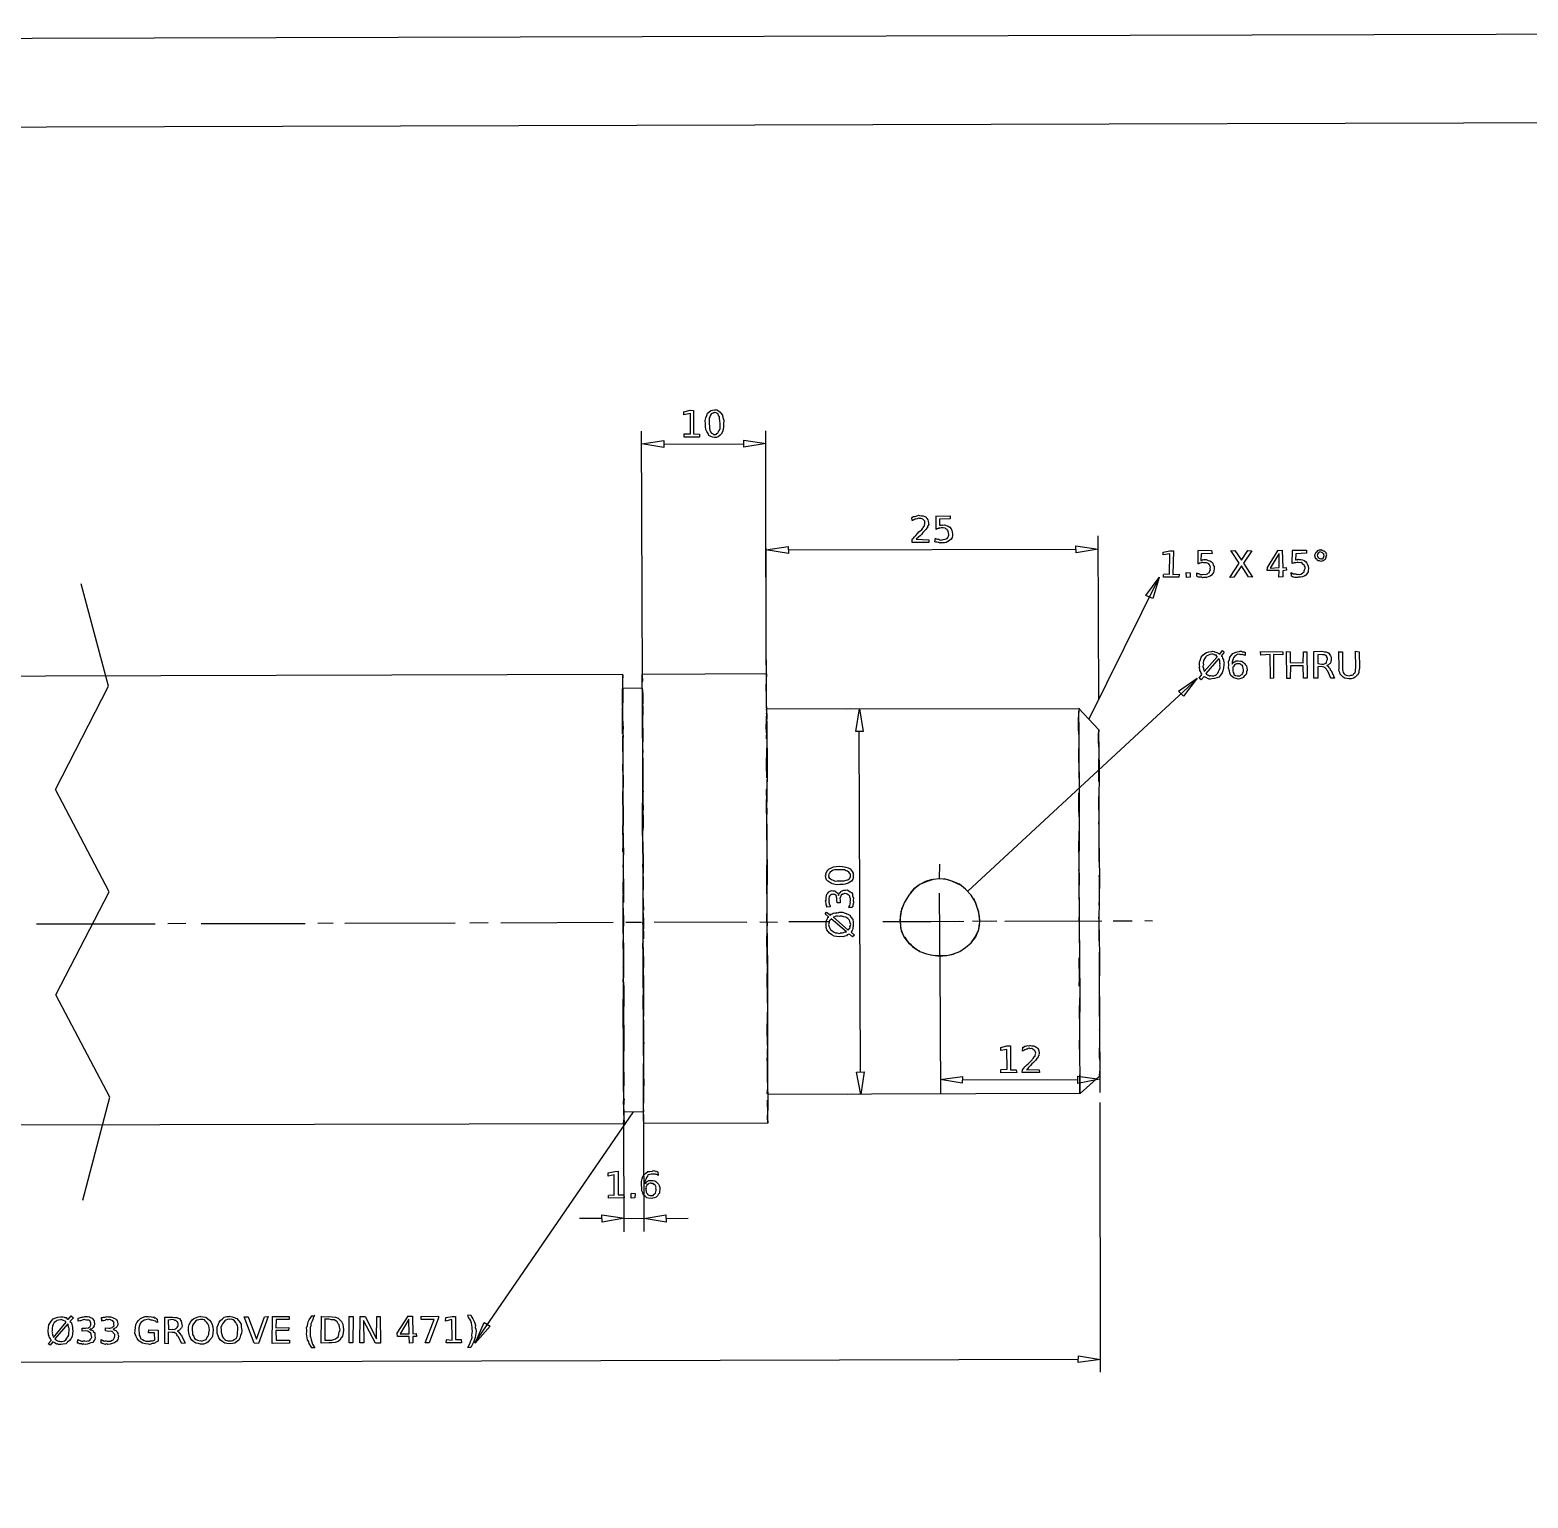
# Model space of a CAD drawing. Header units: millimetres. Extents: x 0 to 620, y -1 to 331.
# Drawn here: x 261.1 to 430.2, y 165 to 330.8 of the extents above; entities that cross this region are included whole.
import ezdxf

# ---------------------------------------------------------------- set-up
doc = ezdxf.new("R2010")
doc.units = ezdxf.units.MM

msp = doc.modelspace()

# ---------------------------------------------------------------- linework, layer by layer
for points in [[(0.47, -0.82), (620.42, 0.87), (619.52, 330.84), (-0.45, 329.17)], [(10.45, 9.16), (610.4, 10.85), (609.59, 320.84), (9.59, 319.15)], [(332.65, 283.68), (330.16, 284.08), (332.65, 284.45)], [(341.69, 284.49), (344.21, 284.12), (341.7, 283.7)], [(346.73, 271.7), (344.19, 272.1), (346.68, 272.49)], [(379.19, 272.58), (381.71, 272.18), (379.23, 271.78)], [(387.09, 266.97), (388.58, 268.98), (387.87, 266.61)], [(390.78, 256.16), (392.89, 257.61), (391.34, 255.6)], [(354.33, 251.59), (354.74, 254.14), (355.15, 251.61)], [(355.26, 213.15), (354.9, 210.61), (354.43, 213.12)], [(366.35, 211.86), (363.86, 212.27), (366.38, 212.63)], [(379.4, 212.67), (381.86, 212.31), (379.39, 211.85)], [(325.65, 197), (328.21, 196.61), (325.69, 196.17)], [(332.94, 196.18), (330.45, 196.6), (332.9, 197)], [(313.06, 184.41), (311.35, 182.52), (312.39, 184.84)], [(379.49, 181.08), (381.97, 180.67), (379.43, 180.31)]]:
    msp.add_lwpolyline(points, close=True)
for points in [[(334.96, 285.2), (335.66, 285.21), (335.66, 287.51), (334.9, 287.35), (334.91, 287.69), (335.63, 287.88), (336, 287.86), (336, 285.22), (336.7, 285.18), (336.69, 284.85), (334.97, 284.84), (334.96, 285.2)], [(338.39, 287.92), (338.65, 287.93), (338.83, 287.8), (339.01, 287.68), (339.13, 287.53), (339.28, 287.33), (339.33, 287.07), (339.42, 286.77), (339.41, 286.35), (339.39, 286.03), (339.36, 285.71), (339.27, 285.46), (339.13, 285.19), (339, 285.07), (338.8, 284.89), (338.61, 284.82), (338.38, 284.79), (338.15, 284.83), (337.97, 284.93), (337.74, 285.02), (337.65, 285.25), (337.51, 285.47), (337.4, 285.7), (337.36, 285.99), (337.37, 286.36), (337.34, 286.71), (337.4, 287.04), (337.51, 287.3), (337.58, 287.56), (337.74, 287.68), (337.96, 287.87), (338.15, 287.88), (338.41, 287.91)], [(338.38, 287.59), (338.26, 287.57), (338.11, 287.53), (337.99, 287.45), (337.93, 287.32), (337.87, 287.15), (337.76, 286.94), (337.79, 286.69), (337.76, 286.34), (337.8, 286.07), (337.81, 285.81), (337.86, 285.64), (337.94, 285.44), (338.03, 285.3), (338.14, 285.24), (338.26, 285.15), (338.38, 285.13), (338.57, 285.13), (338.63, 285.24), (338.8, 285.32), (338.83, 285.47), (338.96, 285.62), (339, 285.81), (339.02, 286.08), (339.02, 286.37), (338.98, 286.67), (338.95, 286.95), (338.93, 287.14), (338.83, 287.27), (338.79, 287.46), (338.63, 287.54), (338.55, 287.6), (338.42, 287.62)], [(330.24, 257.48), (330.14, 285.53)], [(344.23, 259.11), (344.18, 285.57)], [(332.65, 284.05), (341.68, 284.09)], [(361.13, 273.31), (362.58, 273.25), (362.56, 272.93), (360.68, 272.95), (360.69, 273.31), (360.8, 273.4), (360.95, 273.59), (361.1, 273.75), (361.29, 273.95), (361.45, 274.13), (361.6, 274.26), (361.76, 274.34), (361.81, 274.46), (361.89, 274.55), (361.93, 274.65), (362.01, 274.73), (362.08, 274.84), (362.09, 274.88), (362.1, 274.99), (362.12, 275.03), (362.13, 275.11), (362.11, 275.21), (362.13, 275.35), (362.06, 275.41), (361.97, 275.5), (361.91, 275.58), (361.81, 275.62), (361.67, 275.66), (361.54, 275.66), (361.44, 275.68), (361.33, 275.65), (361.25, 275.61), (361.11, 275.59), (361.03, 275.56), (360.88, 275.49), (360.78, 275.43), (360.68, 275.41), (360.66, 275.77), (360.83, 275.86), (360.93, 275.86), (361.03, 275.89), (361.16, 275.92), (361.21, 275.96), (361.33, 276.01), (361.43, 276.02), (361.53, 276), (361.74, 275.97), (361.93, 275.96), (362.12, 275.88), (362.26, 275.79), (362.36, 275.66), (362.45, 275.49), (362.5, 275.36), (362.55, 275.14), (362.53, 275.04), (362.57, 274.96), (362.54, 274.87), (362.48, 274.81), (362.43, 274.7), (362.41, 274.59), (362.31, 274.53), (362.26, 274.42), (362.22, 274.37), (362.1, 274.25), (362.02, 274.17), (361.91, 274.08), (361.77, 273.89), (361.6, 273.7), (361.41, 273.54), (361.16, 273.32)], [(363.4, 275.93), (365, 275.94), (364.99, 275.6), (363.77, 275.59), (363.77, 274.86), (363.82, 274.9), (363.92, 274.91), (363.92, 274.94), (363.97, 274.88), (363.99, 274.9), (364.06, 274.95), (364.08, 274.9), (364.14, 274.9), (364.35, 274.94), (364.63, 274.83), (364.77, 274.78), (364.94, 274.69), (365.1, 274.49), (365.17, 274.3), (365.21, 274.14), (365.26, 273.9), (365.25, 273.69), (365.2, 273.52), (365.1, 273.31), (364.91, 273.17), (364.74, 273.05), (364.55, 272.93), (364.34, 272.9), (364.08, 272.91), (364, 272.89), (363.87, 272.91), (363.81, 272.88), (363.7, 272.93), (363.62, 272.96), (363.49, 272.99), (363.38, 272.97), (363.27, 273.01), (363.33, 273.43), (363.41, 273.35), (363.46, 273.34), (363.59, 273.32), (363.69, 273.3), (363.77, 273.23), (363.85, 273.22), (364, 273.26), (364.08, 273.24), (364.21, 273.27), (364.42, 273.31), (364.52, 273.34), (364.63, 273.41), (364.74, 273.52), (364.8, 273.64), (364.83, 273.78), (364.82, 273.88), (364.81, 274.04), (364.77, 274.21), (364.7, 274.32), (364.64, 274.42), (364.5, 274.47), (364.42, 274.56), (364.21, 274.59), (364.07, 274.6), (363.98, 274.58), (363.9, 274.57), (363.81, 274.59), (363.75, 274.53), (363.69, 274.56), (363.57, 274.5), (363.53, 274.47), (363.41, 274.42), (363.4, 275.96)], [(344.26, 255.08), (344.18, 273.61)], [(381.78, 255.18), (381.69, 273.71)], [(346.7, 272.12), (379.19, 272.19)], [(389.13, 269.39), (389.74, 269.36), (389.78, 271.65), (389.03, 271.54), (389.03, 271.85), (389.77, 272.01), (390.19, 272.01), (390.14, 269.33), (390.85, 269.38), (390.8, 269.03), (389.08, 269.03), (389.07, 269.34)], [(392.95, 272.06), (394.51, 272.05), (394.56, 271.7), (393.34, 271.67), (393.3, 270.92), (393.4, 270.96), (393.41, 271), (393.46, 270.96), (393.49, 270.97), (393.56, 271.01), (393.57, 271.02), (393.67, 270.98), (393.69, 271.03), (393.89, 271.02), (394.1, 270.92), (394.3, 270.87), (394.5, 270.77), (394.64, 270.6), (394.67, 270.39), (394.78, 270.23), (394.79, 269.97), (394.77, 269.73), (394.71, 269.57), (394.62, 269.41), (394.5, 269.25), (394.34, 269.14), (394.12, 269.07), (393.91, 268.97), (393.64, 268.99), (393.56, 268.99), (393.47, 268.96), (393.36, 269.01), (393.25, 269.01), (393.15, 269.01), (393.02, 269.01), (392.91, 269.06), (392.82, 269.12), (392.84, 269.52), (392.95, 269.43), (393.02, 269.43), (393.14, 269.4), (393.18, 269.34), (393.3, 269.32), (393.41, 269.32), (393.49, 269.34), (393.64, 269.35), (393.8, 269.34), (393.91, 269.35), (394.06, 269.42), (394.15, 269.53), (394.28, 269.57), (394.32, 269.74), (394.37, 269.87), (394.36, 270.01), (394.38, 270.15), (394.33, 270.24), (394.27, 270.42), (394.2, 270.52), (394.04, 270.6), (393.92, 270.66), (393.78, 270.64), (393.61, 270.66), (393.53, 270.69), (393.45, 270.68), (393.35, 270.68), (393.3, 270.61), (393.19, 270.63), (393.11, 270.57), (393.04, 270.53), (392.98, 270.53), (392.98, 271.99)], [(396.71, 272.01), (397.13, 272.05), (397.88, 270.93), (398.59, 272.04), (399.04, 272.01), (398.09, 270.62), (399.12, 269.01), (398.67, 269.07), (397.87, 270.29), (397, 269.01), (396.57, 269), (397.62, 270.61), (396.68, 272.04)], [(401.98, 272.04), (402.49, 272.08), (402.55, 270.08), (402.94, 270.11), (402.95, 269.8), (402.55, 269.73), (402.56, 269.06), (402.11, 269.04), (402.13, 269.78), (400.77, 269.76), (400.8, 270.11), (402.02, 272.06)], [(402.09, 271.67), (401.12, 270.06), (402.15, 270.12), (402.14, 271.71)], [(403.6, 272.06), (405.23, 272.09), (405.22, 271.73), (404.03, 271.68), (403.97, 270.96), (404.06, 271.01), (404.07, 270.98), (404.11, 271.01), (404.21, 271), (404.24, 271.02), (404.25, 271.04), (404.29, 271.07), (404.34, 271.02), (404.58, 271.02), (404.78, 270.97), (404.96, 270.92), (405.12, 270.79), (405.27, 270.6), (405.35, 270.44), (405.42, 270.27), (405.43, 270), (405.42, 269.79), (405.4, 269.63), (405.26, 269.41), (405.13, 269.26), (404.95, 269.13), (404.76, 269.05), (404.55, 269.02), (404.28, 269.01), (404.21, 268.97), (404.08, 268.98), (404.02, 268.99), (403.91, 269), (403.79, 269.02), (403.69, 269.07), (403.63, 269.07), (403.52, 269.13), (403.47, 269.57), (403.58, 269.51), (403.72, 269.42), (403.77, 269.42), (403.9, 269.39), (404, 269.39), (404.07, 269.38), (404.15, 269.34), (404.29, 269.37), (404.42, 269.34), (404.57, 269.37), (404.75, 269.47), (404.86, 269.54), (404.95, 269.62), (404.96, 269.75), (405.01, 269.87), (405.07, 270.01), (405.06, 270.2), (404.99, 270.3), (404.95, 270.41), (404.82, 270.51), (404.73, 270.59), (404.6, 270.68), (404.45, 270.66), (404.27, 270.7), (404.2, 270.72), (404.16, 270.67), (404.03, 270.66), (403.96, 270.65), (403.86, 270.67), (403.81, 270.6), (403.71, 270.61), (403.61, 270.56), (403.64, 272.03)], [(406.83, 272.1), (406.86, 272.14), (406.97, 272.08), (407, 272.09), (407.04, 272.04), (407.1, 272.01), (407.16, 272.01), (407.24, 271.98), (407.3, 271.92), (407.35, 271.85), (407.39, 271.82), (407.42, 271.81), (407.42, 271.74), (407.46, 271.65), (407.47, 271.63), (407.45, 271.54), (407.47, 271.47), (407.42, 271.36), (407.39, 271.24), (407.37, 271.14), (407.32, 271.03), (407.21, 270.96), (407.1, 270.88), (406.95, 270.82), (406.82, 270.81), (406.69, 270.88), (406.55, 270.88), (406.44, 270.93), (406.41, 271.03), (406.3, 271.1), (406.21, 271.26), (406.21, 271.37), (406.17, 271.47), (406.21, 271.64), (406.22, 271.7), (406.26, 271.82), (406.41, 271.92), (406.49, 272.03), (406.57, 272.06), (406.7, 272.11), (406.86, 272.13)], [(406.82, 271.84), (406.73, 271.89), (406.7, 271.84), (406.59, 271.81), (406.56, 271.72), (406.49, 271.67), (406.46, 271.65), (406.47, 271.53), (406.44, 271.51), (406.46, 271.37), (406.49, 271.34), (406.53, 271.27), (406.53, 271.23), (406.61, 271.18), (406.7, 271.12), (406.79, 271.08), (406.84, 271.12), (406.91, 271.09), (407.01, 271.1), (407.07, 271.17), (407.09, 271.18), (407.17, 271.3), (407.18, 271.36), (407.19, 271.39), (407.23, 271.45), (407.19, 271.57), (407.21, 271.64), (407.12, 271.66), (407.07, 271.75), (407.01, 271.77), (406.94, 271.8), (406.92, 271.83), (406.86, 271.85)], [(388.57, 269.03), (380.64, 252.98)], [(391.64, 269.55), (392.08, 269.5), (392.09, 269.01), (391.66, 269), (391.62, 269.57)], [(267.07, 198.65), (270.09, 210.3), (264.03, 221.86), (270.03, 233.5), (263.96, 245.05), (269.94, 256.7), (266.89, 268.29)], [(393.41, 258.03), (393.38, 258.13), (393.3, 258.25), (393.26, 258.37), (393.19, 258.49), (393.19, 258.62), (393.11, 258.78), (393.16, 258.89), (393.12, 259.06), (393.14, 259.44), (393.25, 259.72), (393.33, 259.99), (393.51, 260.22), (393.74, 260.4), (393.91, 260.51), (394.19, 260.59), (394.52, 260.62), (394.63, 260.65), (394.78, 260.63), (394.85, 260.6), (394.99, 260.57), (395.1, 260.53), (395.18, 260.49), (395.33, 260.41), (395.43, 260.33), (395.73, 260.75), (395.91, 260.54), (395.59, 260.12), (395.68, 260.06), (395.72, 259.91), (395.78, 259.81), (395.83, 259.68), (395.85, 259.54), (395.91, 259.38), (395.89, 259.23), (395.88, 259.12), (395.86, 258.77), (395.79, 258.43), (395.7, 258.21), (395.51, 257.94), (395.33, 257.74), (395.11, 257.65), (394.82, 257.58), (394.54, 257.56), (394.38, 257.51), (394.24, 257.52), (394.17, 257.56), (394.01, 257.58), (393.96, 257.66), (393.84, 257.68), (393.71, 257.76), (393.66, 257.82), (393.34, 257.44), (393.11, 257.6), (393.41, 258.04)], [(398.3, 260.56), (398.31, 260.18), (398.22, 260.22), (398.17, 260.21), (398.08, 260.25), (397.99, 260.3), (397.93, 260.28), (397.8, 260.27), (397.75, 260.28), (397.66, 260.29), (397.48, 260.32), (397.31, 260.25), (397.19, 260.14), (397.09, 260.05), (396.97, 259.9), (396.91, 259.67), (396.84, 259.47), (396.84, 259.21), (396.88, 259.29), (396.99, 259.37), (397, 259.46), (397.15, 259.48), (397.2, 259.52), (397.28, 259.58), (397.44, 259.59), (397.52, 259.56), (397.76, 259.55), (397.9, 259.53), (398.12, 259.4), (398.22, 259.28), (398.35, 259.14), (398.43, 259), (398.48, 258.79), (398.52, 258.54), (398.45, 258.34), (398.43, 258.16), (398.36, 257.98), (398.19, 257.85), (398.06, 257.71), (397.91, 257.63), (397.68, 257.55), (397.52, 257.51), (397.26, 257.57), (397.03, 257.64), (396.88, 257.77), (396.67, 257.91), (396.56, 258.19), (396.51, 258.45), (396.42, 258.76), (396.45, 259.11), (396.42, 259.46), (396.52, 259.71), (396.58, 259.98), (396.77, 260.22), (396.91, 260.42), (397.15, 260.53), (397.39, 260.61), (397.66, 260.64), (397.72, 260.67), (397.81, 260.67), (397.89, 260.67), (397.96, 260.6), (398.08, 260.6), (398.15, 260.58), (398.2, 260.59), (398.27, 260.52)], [(400.06, 260.64), (402.55, 260.6), (402.55, 260.27), (401.49, 260.28), (401.51, 257.61), (401.15, 257.58), (401.13, 260.29), (400.05, 260.23), (400.02, 260.63)], [(402.98, 260.63), (403.36, 260.58), (403.39, 259.37), (404.85, 259.36), (404.87, 260.61), (405.25, 260.6), (405.3, 257.63), (404.89, 257.62), (404.86, 259.02), (403.41, 259.02), (403.38, 257.59), (402.98, 257.58), (402.95, 260.64)], [(407.47, 259.06), (407.54, 259.02), (407.63, 258.96), (407.7, 258.94), (407.72, 258.86), (407.81, 258.75), (407.9, 258.68), (407.9, 258.57), (408.02, 258.47), (408.38, 257.62), (407.98, 257.6), (407.61, 258.41), (407.5, 258.52), (407.47, 258.62), (407.4, 258.72), (407.3, 258.81), (407.24, 258.81), (407.16, 258.87), (407.01, 258.89), (406.89, 258.92), (406.48, 258.9), (406.48, 257.62), (406.05, 257.63), (406.04, 260.62), (406.95, 260.65), (407.26, 260.59), (407.41, 260.58), (407.62, 260.52), (407.73, 260.44), (407.86, 260.26), (407.94, 260.15), (408.02, 259.98), (408.02, 259.74), (408, 259.6), (407.95, 259.49), (407.95, 259.43), (407.9, 259.27), (407.81, 259.23), (407.72, 259.13), (407.63, 259.07), (407.51, 259.04)], [(408.87, 260.6), (409.27, 260.61), (409.27, 258.81), (409.3, 258.59), (409.34, 258.4), (409.36, 258.27), (409.44, 258.14), (409.54, 258.02), (409.68, 257.95), (409.85, 257.91), (410.04, 257.87), (410.24, 257.94), (410.36, 257.95), (410.47, 257.99), (410.57, 258.15), (410.7, 258.23), (410.74, 258.39), (410.77, 258.57), (410.79, 258.84), (410.76, 260.65), (411.17, 260.6), (411.19, 258.78), (411.14, 258.46), (411.13, 258.24), (411.03, 258.01), (410.89, 257.9), (410.72, 257.74), (410.54, 257.63), (410.27, 257.56), (410.01, 257.54), (409.76, 257.57), (409.54, 257.63), (409.35, 257.74), (409.18, 257.9), (409.02, 258.07), (408.98, 258.24), (408.88, 258.49), (408.89, 258.76), (408.87, 260.63)], [(395.13, 260.06), (395.07, 260.1), (395.04, 260.2), (394.91, 260.2), (394.84, 260.23), (394.81, 260.28), (394.68, 260.31), (394.58, 260.33), (394.54, 260.34), (394.32, 260.3), (394.15, 260.21), (393.98, 260.13), (393.83, 260), (393.72, 259.82), (393.6, 259.6), (393.54, 259.33), (393.58, 259.12), (393.52, 258.96), (393.53, 258.85), (393.59, 258.75), (393.59, 258.7), (393.58, 258.6), (393.67, 258.5), (393.65, 258.43), (393.68, 258.37), (395.17, 260.07)], [(395.31, 259.83), (393.87, 258.14), (393.92, 258.06), (394.05, 257.98), (394.05, 257.98), (394.15, 257.95), (394.28, 257.89), (394.33, 257.88), (394.39, 257.9), (394.54, 257.89), (394.75, 257.87), (394.94, 257.94), (395.07, 258.03), (395.22, 258.2), (395.3, 258.38), (395.41, 258.58), (395.46, 258.8), (395.45, 259.1), (395.46, 259.19), (395.45, 259.32), (395.45, 259.4), (395.44, 259.51), (395.44, 259.62), (395.41, 259.69), (395.35, 259.78), (395.35, 259.85)], [(397.5, 259.25), (397.33, 259.23), (397.24, 259.21), (397.13, 259.16), (397.06, 259.05), (396.97, 258.94), (396.91, 258.86), (396.89, 258.71), (396.91, 258.54), (396.92, 258.4), (396.95, 258.26), (397, 258.15), (397.03, 258.03), (397.12, 257.94), (397.22, 257.91), (397.39, 257.87), (397.53, 257.88), (397.6, 257.86), (397.77, 257.91), (397.82, 257.99), (397.95, 258.04), (397.99, 258.14), (398.07, 258.27), (398.1, 258.43), (398.12, 258.54), (398.07, 258.74), (398.03, 258.88), (398.02, 258.96), (397.95, 259.07), (397.84, 259.14), (397.72, 259.24), (397.63, 259.23), (397.51, 259.23)], [(406.5, 260.26), (406.51, 259.26), (406.95, 259.2), (407.13, 259.2), (407.24, 259.25), (407.32, 259.29), (407.45, 259.33), (407.48, 259.44), (407.53, 259.56), (407.57, 259.64), (407.6, 259.76), (407.6, 259.9), (407.52, 259.96), (407.52, 260.07), (407.45, 260.17), (407.34, 260.22), (407.26, 260.24), (407.1, 260.25), (407.01, 260.27), (406.49, 260.29)], [(328, 258.03), (249.77, 257.82)], [(327.99, 258.02), (328.04, 257.88), (328, 257.36), (328, 256.47), (327.98, 255.28), (328.01, 255.13)], [(328.12, 207.32), (328.18, 207.87), (328.15, 209.55), (328.11, 212.28), (328.12, 215.89), (328.08, 220.2), (328.13, 224.95), (328.06, 230.03), (328.1, 236.25), (328.08, 242.22), (328.05, 247.49), (328.06, 251.93), (328.01, 255.27), (328.02, 257.36), (328.02, 258.08)], [(330.41, 207.28), (330.35, 207.86), (330.37, 209.52), (330.36, 212.25), (330.39, 215.89), (330.37, 220.2), (330.33, 225.02), (330.31, 230.06), (330.33, 236.31), (330.26, 242.2), (330.31, 247.54), (330.24, 251.93), (330.24, 255.31), (330.22, 257.36), (330.21, 258.02)], [(330.26, 258.08), (330.22, 257.91), (330.24, 257.32), (330.23, 257.17)], [(344.27, 258.12), (330.27, 258.03)], [(344.23, 256.15), (344.23, 256.55), (344.25, 257.4), (344.26, 257.9), (344.21, 258.11)], [(344.24, 258.1), (344.22, 257.41), (344.23, 255.3), (344.28, 251.95), (344.31, 247.52), (344.26, 242.27), (344.28, 236.34), (344.29, 230.09), (344.36, 225.04), (344.37, 220.22), (344.37, 215.93), (344.36, 212.29), (344.4, 209.59), (344.38, 207.94), (344.41, 207.36)], [(392.89, 257.56), (366.99, 233.55)], [(328.04, 255.63), (328.03, 255.81), (327.98, 256.28), (327.98, 256.42)], [(328.04, 256.48), (328.02, 255.78), (327.99, 253.83), (328.01, 253.7)], [(330.26, 256.49), (328, 256.45)], [(330.22, 255.72), (330.26, 255.26), (330.28, 253.78), (330.24, 253.04)], [(330.23, 256.47), (330.28, 255.8), (330.27, 254.73)], [(328.01, 251.32), (327.99, 252.4), (327.98, 253.83), (327.99, 254.29)], [(330.26, 251.62), (330.27, 252.42), (330.25, 253.84), (330.26, 254.94)], [(344.28, 251.2), (344.23, 251.97), (344.27, 253.83), (344.25, 254.55)], [(344.23, 254.11), (344.27, 253.52), (344.27, 252.99)], [(379.53, 254.16), (344.27, 254.13)], [(353.76, 254.15), (353.27, 254.12)], [(381.79, 251.78), (379.48, 254.22)], [(379.54, 254.21), (379.48, 253.56), (379.51, 251.82), (379.51, 248.98), (379.54, 245.14), (379.56, 240.62), (379.53, 235.54), (379.54, 230.19), (379.59, 225.84), (379.63, 221.7), (379.59, 218), (379.6, 214.92), (379.62, 212.66), (379.63, 211.16), (379.61, 210.67)], [(379.55, 251.08), (379.49, 251.81), (379.49, 252.82), (379.53, 253.61), (379.52, 253.9)], [(328.01, 253.64), (328, 251.94), (328.05, 250.96)], [(328.05, 252.21), (328, 250.68), (328.04, 248.93)], [(330.26, 253.29), (330.28, 250.68), (330.27, 250.41)], [(344.24, 250.77), (344.29, 251.73), (344.25, 252.73), (344.27, 253.49), (344.24, 253.67)], [(330.23, 251.79), (330.24, 249.85), (330.3, 249.23)], [(344.28, 251.37), (344.29, 248.88), (344.31, 248.24)], [(354.88, 213.12), (354.72, 251.59)], [(381.78, 249.84), (381.74, 250.56), (381.74, 251.27), (381.78, 251.67), (381.78, 251.78)], [(381.77, 251.79), (381.75, 251.26), (381.77, 249.67), (381.81, 247.08), (381.78, 243.63), (381.79, 239.58), (381.83, 235.02), (381.79, 230.21), (381.84, 226.31), (381.82, 222.57), (381.83, 219.28), (381.85, 216.45), (381.89, 214.38), (381.9, 213.07), (381.87, 212.63)], [(328.02, 247.16), (328.06, 248.75), (328.04, 249.87)], [(328.02, 249.64), (328.04, 247.53), (328.04, 247.08)], [(330.26, 248.97), (330.25, 246.53), (330.26, 245.66)], [(330.3, 247.54), (330.3, 248.72), (330.28, 250.21)], [(344.27, 246.62), (344.26, 247.55), (344.27, 249.73)], [(344.29, 246.36), (344.29, 247.08), (344.27, 248.84), (344.28, 249.07)], [(379.56, 246.34), (379.55, 247.19), (379.5, 248.97), (379.51, 249.66)], [(328.01, 247.31), (328.07, 246.49), (328.02, 244.6)], [(330.27, 247.72), (330.3, 247.52), (330.28, 244.96), (330.31, 244.78)], [(381.78, 245.96), (381.78, 247.07), (381.79, 248.49), (381.76, 248.48)], [(328.05, 242.49), (328.03, 244.08), (328.05, 245.59)], [(328.07, 245.55), (328.03, 244.96), (328.04, 242.63)], [(330.3, 242.53), (330.31, 244.13), (330.29, 245.88)], [(344.31, 246.67), (344.27, 245.08), (344.26, 243.4)], [(330.25, 244.12), (330.32, 241.49), (330.31, 240.73)], [(344.29, 242.07), (344.31, 242.28), (344.25, 245.01), (344.31, 245.11)], [(344.26, 242.32), (344.26, 242.88), (344.3, 244.97)], [(379.56, 241.95), (379.51, 242.94), (379.52, 244.68)], [(381.77, 241.14), (381.81, 241.71), (381.78, 243.69), (381.79, 244.25)], [(328.05, 243.23), (328.08, 241.5), (328.04, 240.41)], [(330.31, 243.29), (330.29, 242.17), (330.27, 240.42)], [(328.02, 240.94), (328.08, 239.32), (328.09, 237.66)], [(328.04, 238.02), (328.05, 238.79), (328.04, 240.99)], [(330.28, 238.14), (330.29, 238.79), (330.26, 240.87)], [(344.26, 241.87), (344.29, 240.53), (344.3, 238.66)], [(344.32, 238.11), (344.29, 240.52), (344.31, 240.79)], [(344.33, 237.74), (344.31, 239.34), (344.29, 240.46)], [(379.56, 237.62), (379.53, 238.14), (379.57, 240.35)], [(328.07, 239.04), (328.08, 236.26)], [(330.27, 238.84), (330.33, 236.29), (330.32, 235.58)], [(330.29, 239.12), (330.31, 236.46)], [(381.82, 236.87), (381.82, 237.32), (381.81, 239.52)], [(344.34, 237.14), (344.34, 235.41), (344.34, 234.27)], [(328.05, 236.37), (328.05, 236.28), (328.07, 233.2), (328.06, 233.19)], [(328.08, 233.27), (328.1, 235.92), (328.07, 236.54)], [(330.32, 235.2), (330.29, 232.57)], [(330.32, 233.68), (330.34, 235.9), (330.3, 236.61)], [(344.29, 233.27), (344.28, 236.14)], [(344.33, 233.51), (344.34, 235.45), (344.3, 236.48)], [(350.98, 235.33), (350.96, 235.53), (351.06, 235.78), (351.18, 235.93), (351.34, 236.07), (351.58, 236.2), (351.81, 236.31), (352.11, 236.33), (352.47, 236.39), (352.83, 236.36), (353.19, 236.28), (353.46, 236.21), (353.68, 236.07), (353.82, 235.93), (353.92, 235.77), (354.02, 235.59), (354.05, 235.33), (354.02, 235.11), (353.98, 234.91), (353.83, 234.69), (353.66, 234.59), (353.47, 234.46), (353.15, 234.34), (352.89, 234.31), (352.52, 234.3), (352.15, 234.29), (351.85, 234.35), (351.58, 234.44), (351.37, 234.57), (351.19, 234.7), (351.04, 234.85), (350.96, 235.07), (350.92, 235.34)], [(351.28, 235.29), (351.26, 235.19), (351.31, 235.05), (351.47, 234.95), (351.59, 234.88), (351.77, 234.8), (351.99, 234.7), (352.23, 234.72), (352.52, 234.71), (352.81, 234.74), (353.02, 234.73), (353.26, 234.82), (353.45, 234.83), (353.59, 234.95), (353.66, 235.04), (353.74, 235.2), (353.73, 235.34), (353.72, 235.48), (353.63, 235.58), (353.53, 235.71), (353.4, 235.8), (353.25, 235.87), (353.07, 235.96), (352.76, 235.95), (352.52, 235.97), (352.19, 235.97), (351.94, 235.95), (351.72, 235.9), (351.57, 235.77), (351.42, 235.74), (351.37, 235.57), (351.3, 235.48), (351.24, 235.32)], [(363.8, 234.97), (363.81, 236.6)], [(379.54, 232.6), (379.57, 232.9), (379.58, 235.51), (379.52, 236.02)], [(381.81, 231.97), (381.83, 232.62), (381.84, 235.01), (381.82, 235.32)], [(328.09, 234.94), (328.09, 232.26)], [(330.33, 234.16), (330.29, 233.17), (330.35, 231.4)], [(352.39, 233.07), (352.43, 233.21), (352.46, 233.35), (352.59, 233.46), (352.66, 233.52), (352.78, 233.59), (352.85, 233.65), (352.97, 233.69), (353.16, 233.69), (353.36, 233.7), (353.56, 233.6), (353.68, 233.49), (353.85, 233.4), (353.96, 233.25), (353.97, 233.04), (354.06, 232.77), (354.04, 232.53), (354.03, 232.46), (354.06, 232.35), (354.06, 232.21), (354.01, 232.12), (354.03, 232.05), (354, 231.95), (353.98, 231.82), (353.88, 231.71), (353.5, 231.73), (353.58, 231.78), (353.58, 231.89), (353.64, 231.95), (353.7, 232.1), (353.7, 232.18), (353.73, 232.32), (353.71, 232.37), (353.72, 232.5), (353.72, 232.69), (353.67, 232.88), (353.64, 233.01), (353.58, 233.08), (353.48, 233.15), (353.37, 233.23), (353.28, 233.26), (353.12, 233.3), (353.04, 233.28), (352.89, 233.21), (352.83, 233.21), (352.69, 233.12), (352.66, 232.99), (352.6, 232.9), (352.54, 232.72), (352.55, 232.59), (352.58, 232.24), (352.22, 232.23), (352.2, 232.58), (352.2, 232.76), (352.17, 232.88), (352.17, 232.95), (352.12, 233.08), (352.08, 233.09), (351.96, 233.19), (351.9, 233.2), (351.78, 233.23), (351.66, 233.18), (351.59, 233.2), (351.49, 233.1), (351.42, 233.04), (351.34, 232.95), (351.34, 232.85), (351.27, 232.75), (351.28, 232.57), (351.32, 232.52), (351.3, 232.38), (351.28, 232.3), (351.32, 232.22), (351.32, 232.14), (351.38, 232.01), (351.42, 231.93), (351.43, 231.8), (351.06, 231.77), (351.05, 231.92), (351, 232.03), (351, 232.13), (350.98, 232.22), (350.96, 232.35), (350.93, 232.42), (350.98, 232.53), (350.98, 232.6), (350.98, 232.86), (351.03, 233.02), (351.05, 233.22), (351.17, 233.35), (351.28, 233.49), (351.38, 233.52), (351.59, 233.62), (351.75, 233.61), (351.87, 233.58), (351.96, 233.59), (352.05, 233.51), (352.17, 233.45), (352.21, 233.38), (352.29, 233.33), (352.34, 233.21), (352.42, 233.06)], [(368.34, 230.19), (368.29, 230.69), (368.18, 231.27), (367.86, 232.3), (367.36, 233.1), (366.73, 233.78), (366.03, 234.34), (365.3, 234.65), (364.59, 234.88), (363.8, 234.94), (363.07, 234.89), (362.27, 234.63), (361.58, 234.3), (360.88, 233.78), (360.31, 233.12), (359.8, 232.24), (359.43, 231.23), (359.36, 230.71), (359.34, 230.16), (359.38, 229.68), (359.42, 229.26), (359.77, 228.41), (360.3, 227.73), (360.91, 227.19), (361.55, 226.75), (362.3, 226.47), (363.03, 226.34), (363.8, 226.28), (364.61, 226.3), (365.37, 226.49), (366.09, 226.74), (366.73, 227.21), (367.36, 227.71), (367.88, 228.4), (368.21, 229.24), (368.3, 229.71), (368.32, 230.16)], [(363.02, 234.83), (362.91, 234.86), (362.19, 234.66), (361.55, 234.32), (360.9, 233.81), (360.5, 233.39)], [(366.75, 233.74), (366.31, 234.15), (365.66, 234.48), (364.98, 234.76), (364.3, 234.94), (364.29, 234.94)], [(330.33, 230.05), (330.32, 232.32)], [(344.29, 230.11), (344.32, 232)], [(344.3, 232.59), (344.3, 230.13), (344.31, 229.65)], [(359.68, 231.94), (359.51, 231.55)], [(363.87, 223.76), (363.78, 233.35)], [(368.34, 230.17), (368.23, 231.19), (367.89, 232.16), (367.65, 232.72)], [(314.27, 230), (326.95, 230.05)], [(328.05, 230.04), (328.09, 231.52)], [(328.06, 230.9), (328.05, 230.05), (328.06, 227.8)], [(328.08, 231.65), (328.1, 230.05)], [(328.38, 230.07), (330.14, 230.06)], [(330.32, 231.12), (330.35, 230.03), (330.32, 228.51)], [(330.32, 230.07), (330.35, 228.18)], [(331.56, 230.08), (342.02, 230.07)], [(343.48, 230.1), (345.5, 230.07)], [(344.32, 229.44), (344.35, 230.1)], [(344.33, 230.07), (344.34, 231.64)], [(346.78, 230.12), (351.34, 230.12)], [(353.58, 228.69), (353.47, 228.66), (353.34, 228.61), (353.27, 228.5), (353.09, 228.48), (352.98, 228.44), (352.85, 228.4), (352.67, 228.42), (352.52, 228.4), (352.15, 228.42), (351.9, 228.47), (351.64, 228.63), (351.38, 228.8), (351.21, 229), (351.08, 229.2), (350.98, 229.47), (350.99, 229.77), (350.97, 229.89), (350.97, 230.05), (351.03, 230.14), (351.03, 230.23), (351.05, 230.35), (351.15, 230.44), (351.18, 230.57), (351.29, 230.63), (350.88, 230.99), (351.02, 231.19), (351.46, 230.86), (351.55, 230.95), (351.65, 231), (351.76, 231.07), (351.96, 231.11), (352.09, 231.09), (352.18, 231.15), (352.35, 231.13), (352.51, 231.19), (352.83, 231.17), (353.15, 231.08), (353.43, 230.96), (353.64, 230.83), (353.82, 230.59), (353.98, 230.34), (354.03, 230.07), (354.04, 229.81), (354.04, 229.69), (354.05, 229.56), (354, 229.44), (354.01, 229.34), (353.96, 229.19), (353.93, 229.12), (353.85, 228.99), (353.8, 228.91), (354.17, 228.57), (353.97, 228.4), (353.61, 228.69)], [(351.52, 230.4), (351.48, 230.36), (351.43, 230.26), (351.37, 230.23), (351.33, 230.13), (351.32, 230.08), (351.33, 229.98), (351.3, 229.91), (351.26, 229.81), (351.32, 229.54), (351.39, 229.39), (351.49, 229.2), (351.64, 229.1), (351.8, 228.95), (352.04, 228.86), (352.22, 228.85), (352.52, 228.79), (352.62, 228.85), (352.72, 228.85), (352.84, 228.84), (352.95, 228.88), (353.02, 228.92), (353.09, 228.95), (353.16, 228.92), (353.27, 228.97), (351.54, 230.42)], [(351.8, 230.62), (353.46, 229.15), (353.51, 229.2), (353.6, 229.3), (353.65, 229.37), (353.71, 229.42), (353.67, 229.54), (353.74, 229.64), (353.75, 229.68), (353.76, 229.78), (353.71, 230), (353.65, 230.18), (353.58, 230.31), (353.44, 230.49), (353.2, 230.62), (353, 230.65), (352.76, 230.75), (352.53, 230.74), (352.4, 230.71), (352.31, 230.73), (352.21, 230.74), (352.07, 230.73), (351.99, 230.7), (351.95, 230.67), (351.86, 230.61), (351.78, 230.61)], [(357.38, 230.12), (362.82, 230.14)], [(358.31, 230.15), (366.01, 230.17)], [(359.3, 230.28), (359.29, 230.16)], [(359.41, 231.04), (359.31, 230.28)], [(359.35, 230.15), (359.38, 229.48)], [(359.5, 231.56), (359.4, 231.03)], [(364.5, 230.12), (366.52, 230.18)], [(367.51, 230.19), (369.66, 230.18)], [(368.11, 230.17), (370.26, 230.2)], [(371.17, 230.17), (382.12, 230.22)], [(379.54, 230.19), (379.6, 231.1)], [(379.6, 227.73), (379.58, 228.02), (379.58, 230.21)], [(381.82, 230.17), (381.79, 230.66)], [(381.82, 227.96), (381.8, 228.2), (381.82, 230.22)], [(383.4, 230.2), (385.55, 230.22)], [(386.97, 230.24), (387.84, 230.21)], [(261.82, 229.86), (275.22, 229.88)], [(276.66, 229.92), (278.68, 229.94)], [(280.43, 229.9), (292.17, 229.92)], [(293.61, 229.96), (295.33, 229.98)], [(296.63, 229.95), (309.08, 230)], [(310.77, 229.99), (312.81, 230.01)], [(328.08, 224.98), (328.13, 225.26), (328.07, 227.64), (328.09, 228.37)], [(328.11, 230.03), (328.09, 229.59)], [(330.35, 229.23), (330.3, 230.02)], [(344.33, 226.6), (344.29, 227.88), (344.32, 229.23)], [(359.39, 229.44), (359.46, 229.13)], [(359.45, 229.09), (359.82, 228.3)], [(359.86, 228.36), (360.04, 228.05)], [(366.86, 227.28), (367.36, 227.74), (367.86, 228.44), (368.22, 229.24), (368.28, 229.69), (368.32, 229.86)], [(328.08, 228.01), (328.12, 227.5), (328.1, 225.01), (328.07, 224.79)], [(330.34, 224.78), (330.36, 225.26), (330.3, 227.63), (330.36, 227.92)], [(330.33, 227.16), (330.35, 225.25), (330.31, 224.55)], [(344.32, 228), (344.33, 225.77), (344.33, 225)], [(344.33, 225.39), (344.34, 227.53), (344.34, 228.12)], [(360.03, 228.08), (360.06, 227.98)], [(360.09, 228), (360.36, 227.64)], [(360.42, 227.66), (360.71, 227.33)], [(360.7, 227.32), (361.32, 226.91), (361.51, 226.81)], [(381.85, 223.49), (381.87, 224.41), (381.84, 226.26), (381.86, 226.65)], [(328.08, 226.29), (328.08, 225.3), (328.08, 223.47)], [(330.31, 226.58), (330.34, 224.97), (330.38, 223.18)], [(362.77, 226.39), (362.77, 226.36), (363.56, 226.27)], [(363.55, 226.24), (363.86, 226.22)], [(363.8, 226.23), (364.59, 226.29), (365.35, 226.45), (365.41, 226.48)], [(363.81, 225.26), (363.89, 210.75)], [(379.56, 222.83), (379.6, 223.72), (379.55, 225.86), (379.57, 226.01)], [(381.8, 225.3), (381.9, 210.82)], [(328.14, 220.83), (328.11, 222.98), (328.07, 223.63)], [(328.1, 223.3), (328.14, 222.56), (328.13, 220.55)], [(330.32, 220.22), (330.32, 220.73), (330.36, 222.95), (330.36, 223.44)], [(344.31, 223.45), (344.33, 221.62), (344.37, 220.37)], [(344.36, 221.57), (344.37, 221.65), (344.32, 223.62), (344.35, 224.92)], [(344.37, 220.91), (344.35, 222.55), (344.33, 224.05)], [(328.09, 221.89), (328.1, 220.74), (328.09, 218.8)], [(330.36, 223.14), (330.35, 220.77), (330.32, 220.64)], [(330.35, 221.84), (330.37, 220.16), (330.32, 218.59)], [(381.86, 219.41), (381.83, 220.88), (381.85, 221.93)], [(344.36, 217.11), (344.37, 217.95), (344.35, 219.73), (344.38, 219.91)], [(379.63, 218.4), (379.58, 219.84), (379.62, 221.52)], [(328.09, 218.95), (328.14, 217.95), (328.15, 216.28)], [(328.12, 216.05), (328.11, 216.69), (328.11, 218.62), (328.1, 219.36)], [(330.38, 219.03), (330.35, 216.67), (330.39, 216.31)], [(330.37, 215.39), (330.36, 216.7), (330.37, 218.62)], [(344.36, 216.31), (344.32, 218), (344.36, 219.23)], [(344.38, 218.66), (344.36, 217.92), (344.34, 216.11)], [(328.09, 217.08), (328.14, 216.7), (328.12, 214.25)], [(330.33, 216.9), (330.34, 215.87), (330.38, 214.05)], [(379.62, 214.53), (379.62, 214.95), (379.59, 216.43), (379.64, 217.12)], [(381.84, 214.7), (381.83, 215.33), (381.88, 216.47), (381.88, 217.79), (381.84, 217.91)], [(330.36, 214.82), (330.37, 213.28), (330.37, 211.4)], [(344.4, 212.79), (344.4, 213.57), (344.35, 214.82), (344.36, 215.75)], [(370.76, 213.4), (371.44, 213.44), (371.37, 215.69), (370.69, 215.56), (370.71, 215.89), (371.39, 216.07), (371.79, 216.08), (371.81, 213.39), (372.44, 213.39), (372.5, 213.07), (370.72, 213.04), (370.71, 213.43)], [(373.62, 213.4), (375.03, 213.39), (375.08, 213.08), (373.12, 213.06), (373.15, 213.38), (373.31, 213.58), (373.41, 213.71), (373.62, 213.9), (373.81, 214.04), (373.97, 214.23), (374.12, 214.39), (374.23, 214.49), (374.29, 214.57), (374.35, 214.67), (374.44, 214.78), (374.51, 214.88), (374.57, 214.94), (374.57, 215.01), (374.61, 215.13), (374.63, 215.2), (374.65, 215.27), (374.64, 215.38), (374.6, 215.49), (374.53, 215.52), (374.46, 215.61), (374.36, 215.69), (374.26, 215.78), (374.17, 215.79), (374.02, 215.75), (373.92, 215.81), (373.81, 215.77), (373.69, 215.72), (373.62, 215.73), (373.54, 215.66), (373.41, 215.62), (373.3, 215.55), (373.15, 215.49), (373.19, 215.92), (373.25, 215.95), (373.4, 216.04), (373.5, 216.05), (373.64, 216.1), (373.7, 216.12), (373.8, 216.09), (373.95, 216.11), (374.04, 216.12), (374.22, 216.09), (374.42, 216.09), (374.59, 216.02), (374.77, 215.91), (374.88, 215.79), (374.95, 215.66), (375.01, 215.48), (375.03, 215.3), (375.05, 215.21), (375.01, 215.12), (375.02, 215.04), (374.93, 214.92), (374.91, 214.83), (374.87, 214.74), (374.78, 214.66), (374.71, 214.54), (374.71, 214.47), (374.58, 214.42), (374.53, 214.35), (374.41, 214.2), (374.22, 214.07), (374.06, 213.87), (373.84, 213.63), (373.66, 213.39)], [(328.09, 214.68), (328.1, 214), (328.13, 212.28), (328.14, 211.58)], [(328.14, 211.38), (328.15, 211.86), (328.16, 213.29), (328.15, 214.55)], [(330.4, 210.76), (330.36, 210.71), (330.37, 211.87), (330.37, 213.3), (330.37, 214.08)], [(344.41, 211.51), (344.36, 212.34), (344.37, 214.04), (344.33, 214.71)], [(344.33, 214.59), (344.36, 212.5), (344.34, 211.95)], [(381.87, 212.67), (381.85, 212.75), (381.87, 213.1), (381.89, 213.22)], [(328.16, 212.52), (328.1, 210.69), (328.16, 209.48)], [(330.34, 212.47), (330.39, 212.27), (330.36, 210.82), (330.35, 209.86)], [(366.37, 212.26), (379.34, 212.29)], [(379.64, 210.71), (379.63, 210.82), (379.61, 211.2), (379.63, 211.77), (379.64, 212.59), (379.63, 212.83)], [(381.86, 212.65), (379.66, 210.72)], [(328.17, 210.1), (328.11, 209.56), (328.12, 208.61), (328.16, 207.87), (328.17, 207.47), (328.13, 207.32)], [(328.17, 208.57), (328.17, 208.76), (328.14, 209.11), (328.12, 209.77), (328.13, 210.07)], [(330.35, 210.03), (330.34, 209.16), (330.38, 208.62)], [(344.35, 210.62), (344.34, 210.72), (344.35, 211.09), (344.4, 211.26)], [(344.38, 207.35), (344.4, 207.51), (344.38, 207.93), (344.39, 208.64), (344.36, 209.61), (344.35, 209.97)], [(379.64, 210.69), (344.38, 210.59)], [(353.89, 210.63), (353.39, 210.6)], [(311.33, 182.56), (329.25, 208.63)], [(330.38, 208.6), (328.12, 208.63)], [(330.4, 208.59), (330.35, 208.72), (330.35, 209.14), (330.37, 209.2)], [(330.38, 208.35), (330.36, 207.85), (330.36, 207.45), (330.4, 207.32)], [(381.89, 209.68), (381.94, 179.23)], [(328.16, 207.27), (205.88, 207)], [(328.11, 207.62), (328.16, 195.09)], [(330.35, 207.59), (330.41, 195.1)], [(344.39, 207.35), (330.41, 207.3)], [(326.44, 199.24), (327.06, 199.21), (327.05, 201.53), (326.37, 201.35), (326.37, 201.74), (327.11, 201.91), (327.52, 201.93), (327.52, 199.26), (328.14, 199.27), (328.17, 198.91), (326.41, 198.89), (326.42, 199.2)], [(331.98, 201.84), (332.03, 201.45), (331.95, 201.51), (331.88, 201.55), (331.79, 201.55), (331.71, 201.58), (331.64, 201.59), (331.56, 201.58), (331.47, 201.59), (331.38, 201.6), (331.22, 201.59), (331.06, 201.56), (330.87, 201.5), (330.8, 201.35), (330.69, 201.21), (330.62, 200.98), (330.53, 200.78), (330.52, 200.54), (330.59, 200.58), (330.69, 200.65), (330.71, 200.73), (330.84, 200.8), (330.91, 200.86), (331.05, 200.87), (331.11, 200.88), (331.2, 200.87), (331.47, 200.86), (331.64, 200.85), (331.76, 200.76), (331.9, 200.63), (332.06, 200.47), (332.13, 200.32), (332.19, 200.08), (332.2, 199.87), (332.16, 199.64), (332.17, 199.44), (332.03, 199.31), (331.93, 199.16), (331.81, 199), (331.61, 198.93), (331.42, 198.88), (331.23, 198.86), (330.93, 198.9), (330.74, 198.93), (330.55, 199.09), (330.37, 199.23), (330.28, 199.5), (330.18, 199.72), (330.16, 200.05), (330.15, 200.4), (330.15, 200.77), (330.22, 201.06), (330.3, 201.32), (330.49, 201.56), (330.63, 201.7), (330.84, 201.88), (331.09, 201.9), (331.39, 201.95), (331.42, 201.96), (331.51, 201.99), (331.62, 201.98), (331.7, 201.93), (331.76, 201.9), (331.84, 201.93), (331.9, 201.88), (332.01, 201.83)], [(331.2, 200.56), (331.1, 200.56), (330.95, 200.54), (330.88, 200.45), (330.74, 200.35), (330.7, 200.25), (330.63, 200.17), (330.65, 200.02), (330.57, 199.9), (330.65, 199.72), (330.66, 199.57), (330.71, 199.48), (330.8, 199.36), (330.83, 199.3), (330.95, 199.23), (331.07, 199.17), (331.21, 199.18), (331.3, 199.2), (331.47, 199.2), (331.54, 199.28), (331.6, 199.37), (331.71, 199.45), (331.76, 199.58), (331.81, 199.74), (331.8, 199.86), (331.77, 200.05), (331.78, 200.13), (331.73, 200.28), (331.63, 200.42), (331.53, 200.44), (331.44, 200.55), (331.3, 200.53), (331.21, 200.54)], [(328.96, 199.44), (329.42, 199.41), (329.37, 198.93), (328.97, 198.88), (328.98, 199.4)], [(325.71, 196.57), (323.15, 196.57)], [(328.15, 196.63), (330.42, 196.6)], [(332.9, 196.59), (335.42, 196.62)], [(263.49, 182.84), (263.41, 182.99), (263.33, 183.11), (263.27, 183.2), (263.26, 183.33), (263.18, 183.46), (263.18, 183.58), (263.16, 183.78), (263.15, 183.9), (263.19, 184.29), (263.23, 184.57), (263.39, 184.81), (263.54, 185.04), (263.7, 185.24), (264, 185.37), (264.22, 185.45), (264.55, 185.46), (264.65, 185.46), (264.82, 185.47), (264.94, 185.43), (265.03, 185.4), (265.16, 185.39), (265.26, 185.3), (265.35, 185.22), (265.4, 185.17), (265.74, 185.59), (265.99, 185.37), (265.59, 184.96), (265.69, 184.87), (265.77, 184.79), (265.82, 184.62), (265.86, 184.48), (265.91, 184.36), (265.89, 184.25), (265.9, 184.1), (265.93, 183.9), (265.88, 183.57), (265.85, 183.27), (265.71, 182.99), (265.54, 182.82), (265.33, 182.61), (265.15, 182.44), (264.83, 182.39), (264.57, 182.34), (264.42, 182.35), (264.33, 182.35), (264.17, 182.43), (264.07, 182.41), (263.93, 182.49), (263.88, 182.56), (263.75, 182.63), (263.69, 182.67), (263.36, 182.28), (263.14, 182.44), (263.51, 182.86)], [(265.17, 184.9), (265.09, 184.96), (265.06, 184.99), (264.96, 185.03), (264.87, 185.07), (264.8, 185.11), (264.75, 185.12), (264.61, 185.16), (264.55, 185.15), (264.32, 185.11), (264.14, 185.05), (264, 184.97), (263.82, 184.83), (263.7, 184.61), (263.65, 184.41), (263.6, 184.19), (263.58, 183.91), (263.56, 183.81), (263.63, 183.67), (263.61, 183.58), (263.64, 183.52), (263.63, 183.38), (263.7, 183.36), (263.74, 183.28), (263.75, 183.16), (265.18, 184.86)], [(265.36, 184.67), (263.91, 182.98), (263.99, 182.92), (264.08, 182.83), (264.16, 182.77), (264.21, 182.78), (264.3, 182.74), (264.36, 182.73), (264.43, 182.72), (264.53, 182.68), (264.74, 182.69), (264.98, 182.76), (265.13, 182.89), (265.25, 183.06), (265.35, 183.21), (265.47, 183.4), (265.49, 183.65), (265.5, 183.93), (265.52, 184.01), (265.52, 184.15), (265.49, 184.25), (265.46, 184.34), (265.43, 184.45), (265.42, 184.48), (265.4, 184.6), (265.38, 184.69)], [(267.83, 184.07), (267.94, 184.02), (268.07, 183.96), (268.21, 183.91), (268.28, 183.78), (268.4, 183.66), (268.4, 183.56), (268.43, 183.45), (268.43, 183.3), (268.46, 183.13), (268.4, 182.9), (268.29, 182.77), (268.18, 182.59), (267.95, 182.53), (267.77, 182.46), (267.56, 182.38), (267.31, 182.35), (267.19, 182.39), (267.08, 182.42), (267.01, 182.36), (266.93, 182.42), (266.81, 182.43), (266.66, 182.43), (266.59, 182.49), (266.45, 182.51), (266.49, 182.92), (266.56, 182.87), (266.63, 182.84), (266.75, 182.81), (266.83, 182.77), (266.92, 182.74), (267.05, 182.72), (267.15, 182.75), (267.29, 182.75), (267.42, 182.72), (267.63, 182.76), (267.72, 182.77), (267.86, 182.84), (267.98, 182.98), (267.99, 183.07), (268.07, 183.15), (268.04, 183.34), (268.01, 183.42), (268, 183.53), (267.98, 183.63), (267.83, 183.75), (267.78, 183.75), (267.67, 183.87), (267.54, 183.87), (267.35, 183.88), (267, 183.86), (266.98, 184.2), (267.37, 184.21), (267.53, 184.24), (267.65, 184.21), (267.72, 184.26), (267.84, 184.34), (267.88, 184.39), (267.91, 184.45), (267.95, 184.53), (267.97, 184.7), (267.97, 184.75), (267.94, 184.88), (267.88, 184.98), (267.84, 185.04), (267.73, 185.1), (267.62, 185.09), (267.49, 185.12), (267.32, 185.15), (267.27, 185.16), (267.15, 185.15), (267.08, 185.13), (267, 185.09), (266.91, 185.08), (266.81, 185.03), (266.71, 185.02), (266.54, 184.98), (266.55, 185.32), (266.67, 185.36), (266.78, 185.4), (266.93, 185.45), (267.02, 185.48), (267.07, 185.45), (267.22, 185.46), (267.28, 185.5), (267.4, 185.51), (267.57, 185.5), (267.82, 185.46), (267.94, 185.41), (268.11, 185.31), (268.22, 185.19), (268.33, 185.01), (268.35, 184.91), (268.39, 184.71), (268.38, 184.58), (268.32, 184.51), (268.33, 184.41), (268.24, 184.26), (268.14, 184.2), (268.07, 184.14), (267.98, 184.08), (267.87, 184.07)], [(270.48, 184.08), (270.61, 184.01), (270.69, 183.96), (270.8, 183.92), (270.93, 183.79), (270.98, 183.69), (271.06, 183.57), (271.03, 183.49), (271.1, 183.33), (271.04, 183.08), (271.01, 182.93), (270.89, 182.74), (270.79, 182.65), (270.64, 182.53), (270.37, 182.46), (270.16, 182.41), (269.88, 182.36), (269.83, 182.41), (269.71, 182.42), (269.63, 182.37), (269.5, 182.41), (269.4, 182.44), (269.28, 182.45), (269.24, 182.52), (269.12, 182.5), (269.12, 182.91), (269.21, 182.88), (269.27, 182.8), (269.37, 182.8), (269.48, 182.74), (269.59, 182.75), (269.69, 182.76), (269.8, 182.74), (269.87, 182.72), (270.04, 182.72), (270.2, 182.73), (270.37, 182.84), (270.48, 182.89), (270.53, 182.93), (270.6, 183.07), (270.65, 183.15), (270.68, 183.35), (270.69, 183.47), (270.59, 183.54), (270.53, 183.65), (270.49, 183.7), (270.36, 183.82), (270.28, 183.84), (270.14, 183.85), (269.99, 183.84), (269.62, 183.9), (269.62, 184.24), (270, 184.19), (270.14, 184.19), (270.25, 184.25), (270.38, 184.27), (270.43, 184.34), (270.51, 184.38), (270.58, 184.46), (270.55, 184.57), (270.57, 184.68), (270.56, 184.76), (270.58, 184.89), (270.52, 184.93), (270.46, 185.03), (270.34, 185.05), (270.26, 185.1), (270.1, 185.16), (269.96, 185.14), (269.85, 185.14), (269.76, 185.16), (269.73, 185.16), (269.61, 185.12), (269.53, 185.07), (269.4, 185.04), (269.33, 185.06), (269.2, 184.98), (269.16, 185.39), (269.33, 185.39), (269.39, 185.45), (269.48, 185.43), (269.58, 185.43), (269.7, 185.49), (269.82, 185.51), (269.89, 185.47), (269.99, 185.47), (270.22, 185.49), (270.41, 185.41), (270.57, 185.34), (270.73, 185.26), (270.87, 185.15), (270.92, 185.04), (270.99, 184.88), (271.01, 184.71), (271, 184.57), (270.96, 184.49), (270.95, 184.38), (270.87, 184.32), (270.8, 184.22), (270.69, 184.19), (270.58, 184.11), (270.49, 184.03)], [(275.18, 182.86), (275.15, 183.67), (274.48, 183.69), (274.5, 184.02), (275.55, 183.99), (275.58, 182.74), (275.41, 182.67), (275.32, 182.62), (275.22, 182.53), (275.07, 182.45), (274.87, 182.45), (274.74, 182.39), (274.59, 182.37), (274.46, 182.39), (274.13, 182.44), (273.79, 182.5), (273.59, 182.63), (273.37, 182.78), (273.18, 183.02), (273.08, 183.26), (272.93, 183.62), (272.98, 183.93), (272.99, 184.27), (273.06, 184.63), (273.15, 184.85), (273.36, 185.06), (273.56, 185.29), (273.79, 185.4), (274.11, 185.51), (274.44, 185.5), (274.57, 185.47), (274.7, 185.52), (274.89, 185.44), (275.02, 185.47), (275.12, 185.37), (275.25, 185.36), (275.38, 185.26), (275.45, 185.22), (275.48, 184.82), (275.37, 184.89), (275.26, 184.98), (275.11, 185.04), (275.01, 185.08), (274.88, 185.11), (274.72, 185.12), (274.6, 185.18), (274.5, 185.2), (274.19, 185.13), (273.97, 185.09), (273.83, 184.98), (273.66, 184.88), (273.52, 184.73), (273.44, 184.5), (273.4, 184.24), (273.39, 183.94), (273.42, 183.65), (273.42, 183.41), (273.53, 183.21), (273.62, 183.01), (273.79, 182.93), (273.97, 182.82), (274.19, 182.74), (274.51, 182.72), (274.61, 182.74), (274.68, 182.76), (274.75, 182.77), (274.86, 182.77), (274.91, 182.78), (275.03, 182.82), (275.11, 182.85), (275.17, 182.86)], [(277.72, 183.86), (277.82, 183.84), (277.84, 183.8), (277.91, 183.73), (277.98, 183.65), (278.03, 183.61), (278.08, 183.48), (278.19, 183.41), (278.23, 183.29), (278.62, 182.5), (278.22, 182.48), (277.82, 183.25), (277.74, 183.34), (277.67, 183.46), (277.63, 183.57), (277.56, 183.64), (277.49, 183.65), (277.38, 183.71), (277.25, 183.72), (277.14, 183.71), (276.69, 183.73), (276.7, 182.44), (276.32, 182.47), (276.32, 185.43), (277.18, 185.43), (277.45, 185.42), (277.67, 185.41), (277.84, 185.34), (277.96, 185.28), (278.09, 185.12), (278.16, 184.98), (278.21, 184.79), (278.24, 184.61), (278.27, 184.46), (278.24, 184.31), (278.2, 184.25), (278.1, 184.12), (278.03, 184.05), (277.97, 183.98), (277.85, 183.94), (277.75, 183.9)], [(276.68, 185.13), (276.74, 184.04), (277.21, 184.08), (277.37, 184.05), (277.51, 184.11), (277.57, 184.12), (277.69, 184.22), (277.72, 184.28), (277.8, 184.37), (277.83, 184.47), (277.82, 184.57), (277.83, 184.74), (277.79, 184.8), (277.75, 184.9), (277.68, 184.96), (277.55, 185.06), (277.5, 185.07), (277.33, 185.13), (277.2, 185.16), (276.74, 185.11)], [(280.34, 185.52), (280.66, 185.48), (280.94, 185.43), (281.18, 185.26), (281.37, 185.12), (281.55, 184.89), (281.68, 184.63), (281.75, 184.34), (281.76, 183.99), (281.73, 183.66), (281.69, 183.3), (281.58, 183.06), (281.37, 182.86), (281.17, 182.63), (280.98, 182.49), (280.7, 182.41), (280.35, 182.38), (280.11, 182.46), (279.81, 182.51), (279.58, 182.65), (279.38, 182.83), (279.2, 183.07), (279.09, 183.32), (279.01, 183.63), (278.98, 183.96), (278.99, 184.3), (279.07, 184.6), (279.21, 184.86), (279.39, 185.13), (279.56, 185.27), (279.79, 185.38), (280.08, 185.46), (280.39, 185.54)], [(280.38, 185.18), (280.16, 185.14), (279.98, 185.12), (279.79, 184.98), (279.69, 184.88), (279.57, 184.67), (279.45, 184.49), (279.41, 184.22), (279.42, 183.98), (279.46, 183.72), (279.45, 183.48), (279.59, 183.25), (279.66, 183.04), (279.85, 182.92), (280.02, 182.85), (280.14, 182.79), (280.39, 182.76), (280.58, 182.76), (280.75, 182.85), (280.97, 182.92), (281.07, 183.09), (281.19, 183.26), (281.3, 183.48), (281.29, 183.68), (281.35, 184), (281.31, 184.24), (281.27, 184.48), (281.17, 184.67), (281.05, 184.85), (280.91, 184.99), (280.79, 185.13), (280.59, 185.18), (280.35, 185.16)], [(283.59, 185.57), (283.91, 185.49), (284.16, 185.41), (284.45, 185.28), (284.61, 185.1), (284.79, 184.86), (284.94, 184.65), (284.95, 184.34), (285.02, 183.95), (284.96, 183.64), (284.88, 183.37), (284.78, 183.07), (284.64, 182.82), (284.43, 182.69), (284.22, 182.51), (283.96, 182.46), (283.63, 182.43), (283.33, 182.46), (283.09, 182.52), (282.85, 182.65), (282.59, 182.85), (282.42, 183.1), (282.34, 183.34), (282.24, 183.62), (282.24, 183.95), (282.22, 184.33), (282.33, 184.59), (282.45, 184.89), (282.59, 185.07), (282.84, 185.26), (283.02, 185.43), (283.32, 185.5), (283.61, 185.52)], [(283.59, 185.23), (283.4, 185.17), (283.21, 185.11), (283.08, 185.03), (282.95, 184.85), (282.82, 184.69), (282.71, 184.47), (282.65, 184.26), (282.67, 184), (282.69, 183.73), (282.75, 183.48), (282.83, 183.23), (282.95, 183.06), (283.08, 182.93), (283.21, 182.85), (283.44, 182.77), (283.66, 182.77), (283.83, 182.78), (284.01, 182.82), (284.16, 182.91), (284.36, 183.05), (284.47, 183.27), (284.52, 183.48), (284.54, 183.7), (284.57, 184.01), (284.55, 184.22), (284.51, 184.52), (284.4, 184.7), (284.34, 184.85), (284.19, 185.03), (284.04, 185.14), (283.81, 185.21), (283.62, 185.17)], [(286.41, 182.5), (285.26, 185.48), (285.71, 185.46), (286.65, 182.97), (287.59, 185.47), (288, 185.5), (286.89, 182.46), (286.4, 182.49)], [(288.46, 185.52), (290.37, 185.5), (290.36, 185.18), (288.88, 185.18), (288.84, 184.24), (290.32, 184.26), (290.29, 183.94), (288.84, 183.95), (288.89, 182.85), (290.38, 182.83), (290.39, 182.5), (288.45, 182.46), (288.48, 185.52)], [(293.23, 185.65), (293.08, 185.36), (293.03, 185.18), (292.91, 184.93), (292.8, 184.68), (292.8, 184.48), (292.74, 184.29), (292.73, 184.05), (292.73, 183.79), (292.72, 183.54), (292.74, 183.31), (292.8, 183.09), (292.83, 182.87), (292.93, 182.67), (292.99, 182.39), (293.09, 182.2), (293.24, 181.96), (292.92, 181.97), (292.81, 182.18), (292.63, 182.46), (292.57, 182.66), (292.44, 182.87), (292.37, 183.12), (292.35, 183.33), (292.33, 183.55), (292.35, 183.79), (292.34, 184.01), (292.32, 184.24), (292.43, 184.49), (292.46, 184.68), (292.51, 184.93), (292.62, 185.15), (292.79, 185.4), (292.93, 185.61), (293.25, 185.59)], [(293.97, 185.48), (294.81, 185.52), (295.23, 185.46), (295.59, 185.43), (295.88, 185.32), (296.05, 185.17), (296.28, 184.95), (296.41, 184.65), (296.44, 184.36), (296.48, 184.02), (296.47, 183.66), (296.38, 183.31), (296.24, 183.1), (296.08, 182.85), (295.87, 182.69), (295.54, 182.58), (295.18, 182.54), (294.82, 182.53), (293.96, 182.52), (293.99, 185.54)], [(294.38, 185.2), (294.37, 182.84), (294.9, 182.86), (295.17, 182.84), (295.4, 182.92), (295.58, 182.99), (295.76, 183.14), (295.93, 183.26), (295.97, 183.52), (296.02, 183.75), (296.1, 184), (296.05, 184.31), (296.02, 184.57), (295.88, 184.7), (295.78, 184.92), (295.61, 185.03), (295.42, 185.13), (295.14, 185.13), (294.86, 185.21), (294.35, 185.2)], [(297.11, 185.5), (297.57, 185.5), (297.55, 182.53), (297.12, 182.53), (297.13, 185.53)], [(298.35, 185.5), (298.92, 185.51), (300.21, 183), (300.26, 185.51), (300.62, 185.52), (300.66, 182.49), (300.09, 182.52), (298.74, 185.05), (298.77, 182.54), (298.34, 182.55), (298.36, 185.5)], [(303.76, 185.54), (304.27, 185.56), (304.32, 183.57), (304.69, 183.61), (304.75, 183.24), (304.33, 183.25), (304.32, 182.53), (303.93, 182.52), (303.89, 183.26), (302.57, 183.27), (302.54, 183.65), (303.78, 185.54)], [(303.88, 185.2), (302.9, 183.55), (303.9, 183.57), (303.87, 185.16)], [(305.31, 185.52), (307.2, 185.55), (307.23, 185.37), (306.15, 182.56), (305.72, 182.55), (306.72, 185.17), (305.26, 185.19), (305.26, 185.55)], [(308.1, 182.9), (308.75, 182.86), (308.74, 185.18), (307.99, 185), (308.04, 185.39), (308.75, 185.51), (309.14, 185.53), (309.13, 182.9), (309.79, 182.92), (309.81, 182.56), (308.07, 182.53), (308.11, 182.89)], [(310.51, 185.67), (310.84, 185.7), (310.99, 185.44), (311.11, 185.24), (311.24, 184.96), (311.31, 184.76), (311.39, 184.51), (311.37, 184.28), (311.44, 184.07), (311.47, 183.82), (311.43, 183.61), (311.4, 183.37), (311.36, 183.15), (311.3, 182.91), (311.22, 182.71), (311.1, 182.47), (310.97, 182.25), (310.88, 182.03), (310.54, 182), (310.66, 182.25), (310.78, 182.49), (310.84, 182.68), (310.93, 182.91), (311.01, 183.14), (310.99, 183.42), (311.03, 183.62), (311.06, 183.86), (311.02, 184.07), (311, 184.33), (310.98, 184.52), (310.93, 184.78), (310.87, 185.02), (310.74, 185.2), (310.62, 185.42), (310.54, 185.69)], [(42.48, 179.77), (379.44, 180.69)]]:
    msp.add_lwpolyline(points)

doc.saveas('drawing.dxf')
